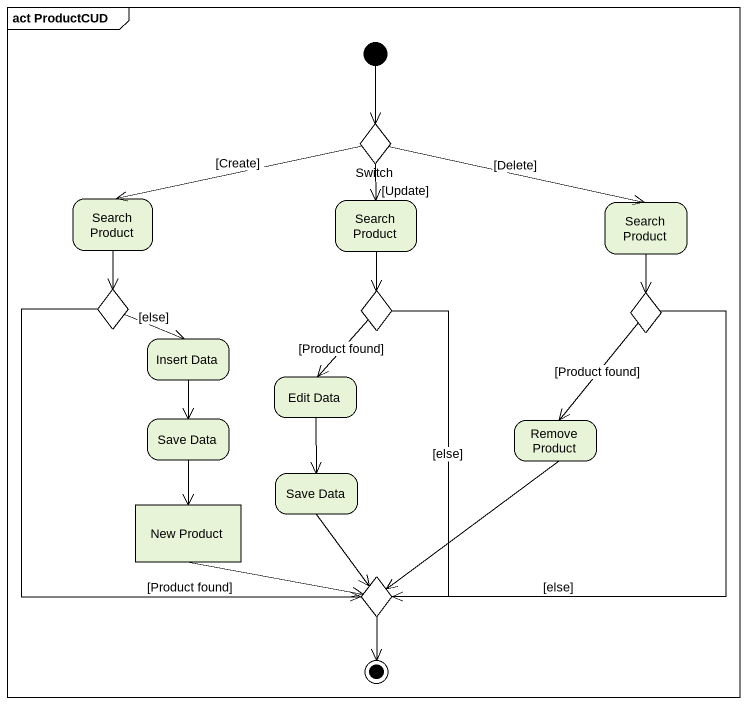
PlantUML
@startuml
mainframe act ProductCUD
hide empty description
state Switch <<choice>>
state "Search Product" as Search_Product
state "Search Product" as Search_Product_2
state "Search Product" as Search_Product_3
state choice1 <<choice>>
state choice2 <<choice>>
state choice3 <<choice>>
state "Insert Data" as Insert_Data
state "Edit Data" as Edit_Data
state "Save Data" as Save_Data
state "Remove Product" as Remove_Product
state "New Product" as New_Product <<object>>
state "Save Data" as Save_Data_2
state choice4 <<choice>>
[*] --> Switch
Switch -left-> Search_Product : [Create]
Switch --> Search_Product_2 : [Update]
Switch -right-> Search_Product_3 : [Delete]
Search_Product --> choice1
Search_Product_2 --> choice2
Search_Product_3 --> choice3
choice1 --> Insert_Data : [else]
choice1 --> choice4 : [Product found]
choice2 --> Edit_Data : [Product found]
choice2 --> choice4 : [else]
choice3 --> Remove_Product : [Product found]
choice3 --> choice4 : [else]
Insert_Data --> Save_Data
Edit_Data --> Save_Data_2
Save_Data --> New_Product
Remove_Product --> choice4
New_Product -right-> choice4
Save_Data_2 --> choice4
choice4 --> [*]
@enduml
